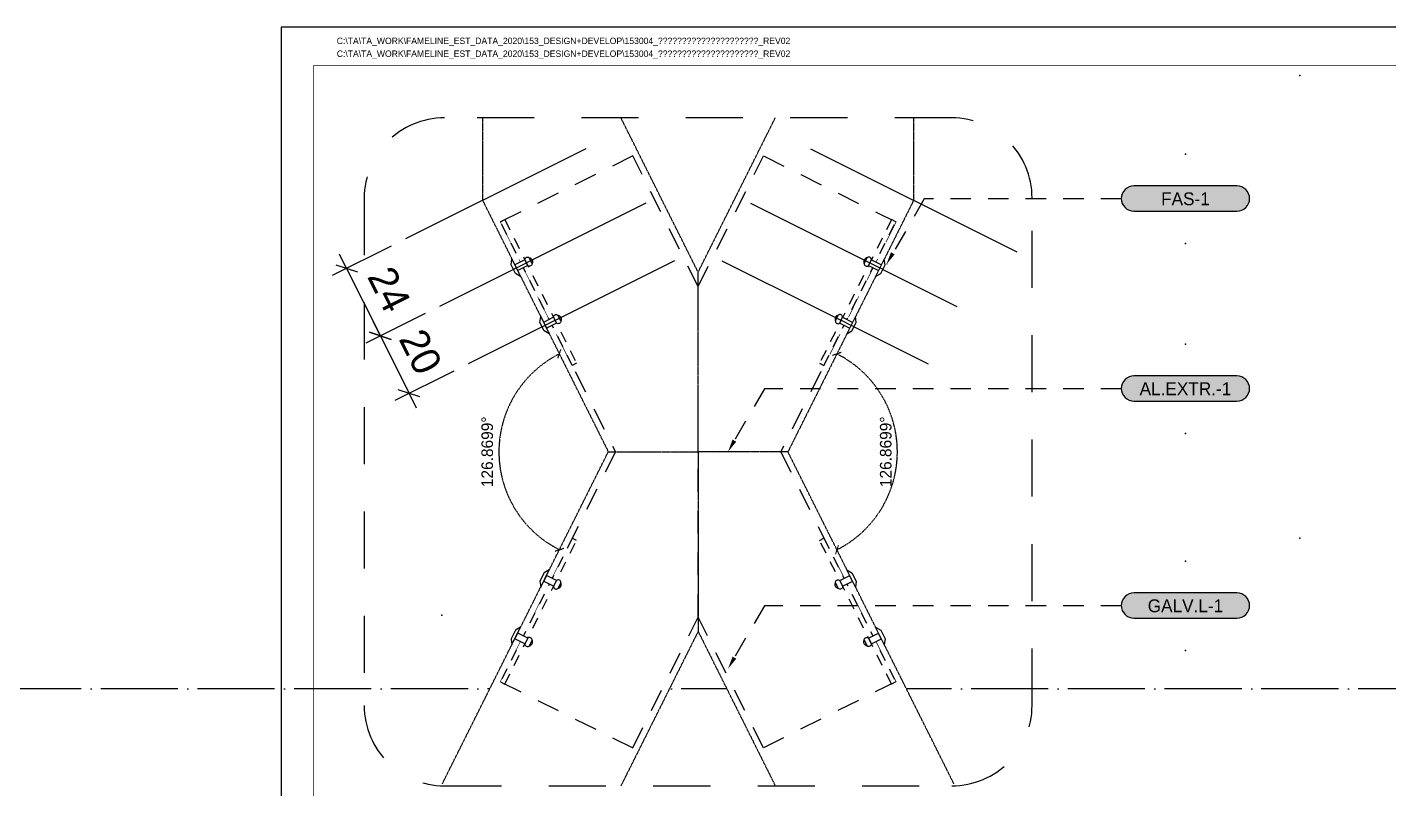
# Model space of a CAD drawing. Header units: millimetres. Extents: x -244126 to 368105, y -173968 to 259060.
# Drawn here: x 7821.2 to 8245, y 4081.1 to 4318.1 of the extents above; entities that cross this region are included whole.
import ezdxf
from ezdxf.enums import TextEntityAlignment as Align
from ezdxf.xclip import XClip

# ---------------------------------------------------------------- set-up
doc = ezdxf.new("R2010")
doc.units = ezdxf.units.MM
doc.header["$MEASUREMENT"] = 0
doc.header["$XCLIPFRAME"] = 0
for name, pattern in [('005_GG_TA_LINE', [13.75, 5, -1.25, 1.25, -1.25, 5]), ('ACAD_ISO04W100', [30, 24, -3, 0, -3]), ('HIDDEN', [9.525, 6.35, -3.175]), ('TA_GL_000.00010', [0.000275, 0.0001, -2.5e-05, 2.5e-05, -2.5e-05, 0.0001]), ('TA_HL_000.90000', [5.85, 3.195, -2.655]), ('TA_HL_001.00000', [6.5, 3.55, -2.95]), ('TA_HL_002.00', [13, 7.1, -5.9]), ('TA_HL_003.00000', [19.5, 10.65, -8.85]), ('TA_HL_005.00000', [32.5, 17.75, -14.75])]:
    doc.linetypes.add(name, pattern=pattern)
for name, color, linetype in [('000 - D I M', 6, 'Continuous'), ('000 - H A T C H', 8, 'Continuous'), ('000 - L I N E 0.1', 1, 'Continuous'), ('000 - SYMBOL CON', 1, 'Continuous'), ('000 - T E X T', 4, 'Continuous'), ('000 - TITLEBLOCK', 4, 'Continuous'), ('000 - WIPEOUT', 250, 'Continuous'), ('001 - ASCESSORIES', 1, 'Continuous'), ('002 - STRUCTURAL STEEL', 4, 'Continuous'), ('A04_TUBE SERIES', 7, 'Continuous')]:
    doc.layers.add(name, color=color, linetype=linetype)
doc.styles.add('Cetury Gothic', font='GOTHIC.TTF')
doc.styles.add('CORDIA', font='cordia.shx')
doc.styles.add('MtXpl_BrowalliaUPC', font='BrowalliaUPC.ttf')
doc.styles.add('TA', font='Cordia New.ttf', dxfattribs={"height": 4.5})
doc.dimstyles.new('DIM E-E', dxfattribs={"dimscale": 2, "dimtxt": 0.18, "dimasz": 0.1, "dimexe": 0.1, "dimexo": 0.1, "dimgap": 0.09, "dimtad": 1, "dimtoh": 1, "dimzin": 0, "dimdsep": 46, "dimtxsty": 'CORDIA', "dimblk": 'OBLIQUE', "dimcen": 0.1, "dimdle": 0.1, "dimclrd": 40, "dimclre": 140, "dimclrt": 3, "dimadec": 0, "dimazin": 0, "dimtfac": 1, "dimtix": 1, "dimtmove": 2, "dimatfit": 3, "dimfxl": 1, "dimtolj": 1, "dimtzin": 0, "dimarcsym": 0})

# ---------------------------------------------------------------- blocks, each defined once
blk = doc.blocks.new('_Oblique')
at = {"color": 0, "linetype": 'ByBlock', "lineweight": -2}
blk.add_line((-0.5, -0.5), (0.5, 0.5), dxfattribs=at)
blk = doc.blocks.new('*D2896')
at = {"layer": '000 - D I M', "color": 140, "linetype": 'ACAD_ISO04W100', "lineweight": -2, "transparency": 16777216}
for p, q in [((9282.82, 4112.19), (5.17, 4112.19)), ((2, 4071.5), (9.17, 4071.5))]:
    blk.add_line(p, q, dxfattribs=at)
at = {"layer": '000 - D I M', "color": 40, "linetype": 'TA_GL_000.00010', "lineweight": -2, "transparency": 16777216}
blk.add_line((7.17, 4114.19), (7.17, 4069.5), dxfattribs=at)
at = {"layer": 'Defpoints', "color": 0, "linetype": 'TA_GL_000.00010', "transparency": 16777216}
for p in [(9284.82, 4112.19), (0, 4071.5), (7.17, 4071.5)]:
    blk.add_point(p, dxfattribs=at)
at = {"layer": '000 - D I M', "color": 40, "linetype": 'TA_GL_000.00010', "lineweight": -2, "transparency": 16777216, "xscale": 2, "yscale": 2, "zscale": 2}
for p, rotation in [((7.17, 4112.19), 90), ((7.17, 4071.5), 270)]:
    blk.add_blockref('_Oblique', p, dxfattribs=dict(at, rotation=rotation))
at = {"layer": '000 - D I M', "color": 3, "linetype": 'TA_GL_000.00010', "transparency": 16777216, "insert": (3.57, 4091.85), "char_height": 3.6, "attachment_point": 5, "rotation": 90, "style": 'CORDIA'}
blk.add_mtext('\\A1;40.70', dxfattribs=at)
blk = doc.blocks.new('A$Cfd196da9')
at = {"color": 0, "linetype": 'ByBlock', "const_width": 0.1}
blk.add_lwpolyline([(-143.5, -98), (96.5, -98), (96.5, 99), (-143.5, 99)], close=True, dxfattribs=at)
blk = doc.blocks.new('*U1670')
for p in [(317, 405), (317, 261)]:
    blk.add_point(p)
at = {"linetype": '005_GG_TA_LINE'}
blk.add_point((50, 237), dxfattribs=at)
at = {"layer": '000 - L I N E 0.1', "color": 21, "linetype": 'Continuous'}
blk.add_lwpolyline([(14.24, 420), (0, 420), (0, 405.76)], dxfattribs=at)
at = {"layer": '000 - TITLEBLOCK', "color": 250}
blk.add_lwpolyline([(0, 0), (594, 0), (594, 420), (0, 420)], close=True, dxfattribs=at)
at = {"layer": '000 - T E X T', "color": 3, "xscale": 2, "yscale": 2, "zscale": 2}
blk.add_blockref('A$Cfd196da9', (297, 210), dxfattribs=at)
at = {"color": 4, "style": 'TA'}
blk.add_attdef('PAPER_SIZE', text='', height=2.5, dxfattribs=at).set_placement((568.6, 9.97), align=Align.MIDDLE_RIGHT)
blk.add_attdef('SCALE_SIZE', text='', height=2.5, dxfattribs=at).set_placement((573.51, 10.03), align=Align.MIDDLE_LEFT)
at = {"layer": '000 - T E X T', "color": 250, "style": 'TA'}
for tag, height, p in [('SUPERLINK', 2, (17.26, 415.77)), ('NAMEFILE', 2, (17.26, 411.76)), ('SC', 40, (3.36, 375.21))]:
    blk.add_attdef(tag, text='', height=height, dxfattribs=at).set_placement(p, align=Align.MIDDLE_LEFT)
at = {"layer": '000 - T E X T', "color": 4, "style": 'TA'}
for tag, height, p in [('NAME_JOB_1', 2, (523.67, 338.25)), ('NAME_JOB_2', 2, (523.67, 333.89)), ('NAME_PROJECT_1', 3, (493.81, 318.97)), ('NAME_PROJECT_2', 3, (493.81, 311.57)), ('NAME_PROJECT_3', 3, (493.81, 304.17)), ('CODE_VALUE_1', 1.9, (521.15, 289.12)), ('CODE_VALUE_2', 1.9, (521.15, 283.12)), ('PART_NAME_VALUE_1', 1.9, (521.15, 275.87)), ('PART_NAME_VALUE_2', 1.9, (521.15, 269.87)), ('PART_NAME_VALUE_3', 1.9, (521.15, 263.87)), ('MATTERIAL_VALUE_1', 3.6, (521.96, 256.9)), ('SPEC_VALUE', 3.6, (521.96, 248.68)), ('THICKNESS_VALUE', 3.6, (521.96, 240.53)), ('COATING_VALUE_1', 3.6, (521.96, 232.5)), ('COATING_VALUE_2', 3.6, (521.96, 224.47)), ('NAME_TITLE_1', 2.4, (494.51, 77.62)), ('NAME_TITLE_2', 2.4, (494.51, 70.96)), ('NAME_TITLE_3', 2.4, (494.51, 64.3)), ('DRAWING_NO1', 2.4, (494.61, 32.92)), ('DRAWING_NO2', 2.4, (494.61, 24.91))]:
    blk.add_attdef(tag, text='', height=height, dxfattribs=at).set_placement(p, align=Align.MIDDLE_LEFT)
for tag, p in [('NAME_DAFT', (553.41, 136.22)), ('NAME_CHECKED', (553.41, 122.6)), ('NAME_DESIGNER', (553.41, 109.21)), ('NAME_DESIGN_MGR', (553.41, 95.12))]:
    blk.add_attdef(tag, text='', height=3.6, dxfattribs=at).set_placement(p, align=Align.MIDDLE_CENTER)
for tag, p, height in [('REV', (553.53, 50.25), 3.75), ('NAME_REMARK', (55.29, 17.3), 4)]:
    blk.add_attdef(tag, p, '', height=height, dxfattribs=at)
at = {"layer": '000 - T E X T', "color": 4, "style": 'Cetury Gothic'}
for tag, p in [('SHEET_NO.', (561.58, 34)), ('TOTAL_SHEET_NO.', (560.97, 17.64))]:
    blk.add_attdef(tag, text='', height=3.6, dxfattribs=at).set_placement(p, align=Align.CENTER)
blk = doc.blocks.new('*U288')
at = {"layer": '001 - ASCESSORIES', "color": 0, "linetype": 'ByBlock'}
for points in [[(-61.49, -71.55), (-20.35, -92.13), (0, -51.43), (0, 51.43), (-20.35, 92.13), (-61.49, 71.55), (-25.71, 0), (-61.49, -71.55)], [(61.49, -71.55), (20.35, -92.13), (0, -51.43), (0, 51.43), (20.35, 92.13), (61.49, 71.55), (25.71, 0), (61.49, -71.55)]]:
    blk.add_lwpolyline(points, close=True, dxfattribs=at)
blk = doc.blocks.new('*U213')
at = {"linetype": 'TA_GL_000.00010'}
blk.add_wipeout([(0, 0), (50, 25), (434.71, 25), (447.21, 0), (397.21, -25), (12.5, -25)], dxfattribs=at).dxf.layer = '000 - WIPEOUT'
at = {"layer": 'A04_TUBE SERIES', "color": 0, "linetype": 'ByBlock'}
blk.add_lwpolyline([(0, 0), (50, 25), (434.71, 25), (447.21, 0), (397.21, -25), (12.5, -25), (0, 0)], close=True, dxfattribs=at)
blk = doc.blocks.new('*U212')
at = {"linetype": 'TA_GL_000.00010'}
blk.add_wipeout([(0, 0), (50, 25), (137.5, 25), (150, 0), (100, -25), (12.5, -25)], dxfattribs=at).dxf.layer = '000 - WIPEOUT'
at = {"layer": 'A04_TUBE SERIES', "color": 0, "linetype": 'ByBlock'}
blk.add_lwpolyline([(0, 0), (50, 25), (137.5, 25), (150, 0), (100, -25), (12.5, -25), (0, 0)], close=True, dxfattribs=at)
blk = doc.blocks.new('A$C9a06d6d7')
at = {"layer": 'A04_TUBE SERIES', "color": 4, "linetype": 'TA_GL_000.00010', "rotation": 63.43494882291836}
blk.add_blockref('*U213', (-200, -400), dxfattribs=at)
at = {"layer": 'A04_TUBE SERIES', "color": 4, "linetype": 'TA_GL_000.00010', "rotation": 63.43494882291829}
blk.add_blockref('*U212', (0, 0), dxfattribs=at)
at = {"layer": 'A04_TUBE SERIES', "color": 4, "linetype": 'TA_GL_000.00010', "xscale": -1, "rotation": 296.5650511770817}
blk.add_blockref('*U212', (0, 0), dxfattribs=at)
blk.add_blockref('*U213', (200, -400), dxfattribs=at)
blk = doc.blocks.new('*U612')
at = {"color": 0}
blk.add_wipeout([(1.34, -0.67), (23.7, 44.05), (22.36, 44.72), (0, 0)], dxfattribs=at).dxf.layer = '000 - WIPEOUT'
at = {"layer": '002 - STRUCTURAL STEEL', "color": 0, "linetype": 'ByBlock'}
blk.add_lwpolyline([(1.34, -0.67), (23.7, 44.05), (22.36, 44.72), (0, 0)], close=True, dxfattribs=at)
blk = doc.blocks.new('*U290')
at = {"color": 0}
blk.add_wipeout([(-0.22, -1.79), (-1.57, 0.89), (-1.34, 2.68), (1.34, -2.68)], dxfattribs=at).dxf.layer = '001 - ASCESSORIES'
blk.add_wipeout([(2.68, 2.46), (3.58, 0.67), (0.45, -0.89), (-0.45, 0.89)], dxfattribs=at).dxf.layer = '001 - ASCESSORIES'
at = {"layer": '001 - ASCESSORIES', "color": 0}
for p, q in [((2.68, 2.46), (-0.45, 0.89)), ((3.58, 0.67), (0.45, -0.89))]:
    blk.add_line(p, q, dxfattribs=at)
blk.add_lwpolyline([(-0.22, -1.79), (-1.57, 0.89), (-1.34, 2.68), (1.34, -2.68)], close=True, dxfattribs=at)
blk.add_lwpolyline([(4.92, 1.34), (4.02, 3.13, -0.5), (4.92, 1.34, -0.666667), (3.58, 0.67), (2.68, 2.46, -0.666667), (4.02, 3.13)], format="xyb", dxfattribs=at)
blk = doc.blocks.new('000 - ARROW FOR SYMBOL')
at = {"layer": '000 - SYMBOL CON', "color": 0, "linetype": 'HIDDEN'}
blk.add_solid([(1.29, 1.57), (0, 0), (0.71, 1.9)], dxfattribs=at)
blk = doc.blocks.new('*U291')
at = {"layer": '000 - H A T C H', "linetype": '005_GG_TA_LINE'}
h = blk.add_hatch(color=250, dxfattribs=at)
h.dxf.hatch_style = 1
edge = h.paths.add_edge_path()
edge.add_arc((-8.02, 0), 1.96, 90, 180)
edge.add_arc((-8.02, 0), 1.96, 180, 270)
edge.add_line((-8.02, -1.96), (8.02, -1.96))
edge.add_arc((8.02, 0), 1.96, 270, 360)
edge.add_arc((8.02, 0), 1.96, 360, 450)
edge.add_line((8.02, 1.96), (-8.02, 1.96))
for p in [(0, 6.96), (0, -6.96)]:
    blk.add_point(p)
at = {"layer": '000 - SYMBOL CON', "color": 0}
blk.add_lwpolyline([(-8.02, 2, 0.414214), (-9.98, 0.04, 0.414214), (-8.02, -1.92), (8.02, -1.92, 0.414214), (9.98, 0.04, 0.414214), (8.02, 2)], format="xyb", close=True, dxfattribs=at)
at = {"layer": '000 - SYMBOL CON', "color": 0, "linetype": 'ByBlock'}
blk.add_lwpolyline([(-9.98, 0), (-40.64, 0), (-46.54, -10.22)], dxfattribs=at)
at = {"layer": '000 - SYMBOL CON', "color": 0}
blk.add_blockref('000 - ARROW FOR SYMBOL', (-46.54, -10.22), dxfattribs=at)
at = {"layer": '000 - T E X T', "color": 0, "style": 'MtXpl_BrowalliaUPC'}
blk.add_attdef('NO.CODE', text='', height=2, dxfattribs=at).set_placement((0, 0), align=Align.MIDDLE_CENTER)
blk = doc.blocks.new('*U292')
at = {"layer": '000 - H A T C H', "linetype": '005_GG_TA_LINE'}
h = blk.add_hatch(color=250, dxfattribs=at)
h.dxf.hatch_style = 1
edge = h.paths.add_edge_path()
edge.add_arc((-8.02, 0), 1.96, 90, 180)
edge.add_arc((-8.02, 0), 1.96, 180, 270)
edge.add_line((-8.02, -1.96), (8.02, -1.96))
edge.add_arc((8.02, 0), 1.96, 270, 360)
edge.add_arc((8.02, 0), 1.96, 360, 450)
edge.add_line((8.02, 1.96), (-8.02, 1.96))
for p in [(0, 6.96), (0, -6.96)]:
    blk.add_point(p)
at = {"layer": '000 - SYMBOL CON', "color": 0}
blk.add_lwpolyline([(-8.02, 2, 0.414214), (-9.98, 0.04, 0.414214), (-8.02, -1.92), (8.02, -1.92, 0.414214), (9.98, 0.04, 0.414214), (8.02, 2)], format="xyb", close=True, dxfattribs=at)
at = {"layer": '000 - SYMBOL CON', "color": 0, "linetype": 'ByBlock'}
blk.add_lwpolyline([(-9.98, 0), (-65.52, 0), (-71.19, -9.81)], dxfattribs=at)
at = {"layer": '000 - SYMBOL CON', "color": 0}
blk.add_blockref('000 - ARROW FOR SYMBOL', (-71.19, -9.81), dxfattribs=at)
at = {"layer": '000 - T E X T', "color": 0, "style": 'MtXpl_BrowalliaUPC'}
blk.add_attdef('NO.CODE', text='', height=2, dxfattribs=at).set_placement((0, 0), align=Align.MIDDLE_CENTER)
blk = doc.blocks.new('*D2638')
at = {"layer": '000 - D I M', "color": 40, "linetype": 'TA_GL_000.00010', "lineweight": -2, "transparency": 16777216}
blk.add_arc((8057.99, 4185.99), 34.06, 296.5651, 63.4349, dxfattribs=at)
at = {"layer": 'Defpoints', "color": 0, "linetype": 'TA_GL_000.00010', "transparency": 16777216}
for p in [(8097.12, 4264.25), (8057.99, 4185.99), (8057.99, 4185.99), (8089.76, 4173.7), (8230.04, 3841.89)]:
    blk.add_point(p, dxfattribs=at)
at = {"layer": '000 - D I M', "color": 40, "linetype": 'TA_GL_000.00010', "lineweight": -2, "transparency": 16777216, "xscale": 2, "yscale": 2, "zscale": 2}
for p, rotation in [((8073.22, 4216.46), 153.4349488229186), ((8073.22, 4155.52), 206.5650511770813)]:
    blk.add_blockref('_Oblique', p, dxfattribs=dict(at, rotation=rotation))
at = {"layer": '000 - D I M', "color": 3, "linetype": 'TA_GL_000.00010', "transparency": 16777216, "insert": (8088.45, 4185.99), "char_height": 3.6, "attachment_point": 5, "rotation": 90, "style": 'CORDIA'}
blk.add_mtext('\\A1;126.8699°', dxfattribs=at)
blk = doc.blocks.new('*D2639')
at = {"layer": '000 - D I M', "color": 40, "linetype": 'TA_GL_000.00010', "lineweight": -2, "transparency": 16777216}
blk.add_arc((8002.09, 4185.99), 34.06, 116.5651, 243.4349, dxfattribs=at)
at = {"layer": 'Defpoints', "color": 0, "linetype": 'TA_GL_000.00010', "transparency": 16777216}
for p in [(7962.96, 4264.25), (7970.32, 4198.28), (8002.09, 4185.99), (8002.09, 4185.99), (7830.04, 3841.89)]:
    blk.add_point(p, dxfattribs=at)
at = {"layer": '000 - D I M', "color": 40, "linetype": 'TA_GL_000.00010', "lineweight": -2, "transparency": 16777216, "xscale": 2, "yscale": 2, "zscale": 2}
for p, rotation in [((7986.85, 4216.46), 26.56505117708123), ((7986.85, 4155.52), 333.4349488229186)]:
    blk.add_blockref('_Oblique', p, dxfattribs=dict(at, rotation=rotation))
at = {"layer": '000 - D I M', "color": 3, "linetype": 'TA_GL_000.00010', "transparency": 16777216, "insert": (7964.42, 4185.99), "char_height": 3.6, "attachment_point": 5, "rotation": 90, "style": 'CORDIA'}
blk.add_mtext('\\A1;126.8699°', dxfattribs=at)
blk = doc.blocks.new('*D670')
at = {"layer": '000 - D I M', "color": 140, "linetype": 'ACAD_ISO04W100', "lineweight": -2, "transparency": 16777216}
for p, q in [((7934.54, 4250.04), (7916.15, 4240.85)), ((7945.04, 4229.02), (7926.66, 4219.83))]:
    blk.add_line(p, q, dxfattribs=at)
at = {"layer": '000 - D I M', "color": 40, "lineweight": -2, "transparency": 16777216}
for p, q in [((7920.62, 4243.08), (7918.38, 4247.55)), ((7920.62, 4243.08), (7931.13, 4222.06)), ((7931.13, 4222.06), (7933.36, 4217.59))]:
    blk.add_line(p, q, dxfattribs=at)
at = {"layer": 'Defpoints', "color": 0, "transparency": 16777216}
for p in [(7939.01, 4252.28), (7949.52, 4231.26), (7931.13, 4222.06)]:
    blk.add_point(p, dxfattribs=at)
at = {"layer": '000 - D I M', "color": 40, "lineweight": -2, "transparency": 16777216, "xscale": 5, "yscale": 5, "zscale": 5}
for p, rotation in [((7920.62, 4243.08), 296.5650511768856), ((7931.13, 4222.06), 116.5650511768856)]:
    blk.add_blockref('_Oblique', p, dxfattribs=dict(at, rotation=rotation))
at = {"layer": '000 - D I M', "color": 3, "transparency": 16777216, "insert": (7933.92, 4236.6), "char_height": 9, "attachment_point": 5, "rotation": 296.5651, "style": 'CORDIA'}
blk.add_mtext('\\A1;24', dxfattribs=at)
blk = doc.blocks.new('*D671')
at = {"layer": '000 - D I M', "color": 140, "linetype": 'ACAD_ISO04W100', "lineweight": -2, "transparency": 16777216}
for p, q in [((7945.04, 4229.02), (7926.66, 4219.83)), ((7953.99, 4211.13), (7935.6, 4201.94))]:
    blk.add_line(p, q, dxfattribs=at)
at = {"layer": '000 - D I M', "color": 40, "lineweight": -2, "transparency": 16777216}
for p, q in [((7931.13, 4222.06), (7928.89, 4226.54)), ((7931.13, 4222.06), (7940.07, 4204.17)), ((7940.07, 4204.17), (7942.31, 4199.7))]:
    blk.add_line(p, q, dxfattribs=at)
at = {"layer": 'Defpoints', "color": 0, "transparency": 16777216}
for p in [(7949.52, 4231.26), (7958.46, 4213.37), (7940.07, 4204.17)]:
    blk.add_point(p, dxfattribs=at)
at = {"layer": '000 - D I M', "color": 40, "lineweight": -2, "transparency": 16777216, "xscale": 5, "yscale": 5, "zscale": 5}
for p, rotation in [((7931.13, 4222.06), 296.565051177071), ((7940.07, 4204.17), 116.565051177071)]:
    blk.add_blockref('_Oblique', p, dxfattribs=dict(at, rotation=rotation))
at = {"layer": '000 - D I M', "color": 3, "transparency": 16777216, "insert": (7943.65, 4217.14), "char_height": 9, "attachment_point": 5, "rotation": 296.5651, "style": 'CORDIA'}
blk.add_mtext('\\A1;20', dxfattribs=at)

msp = doc.modelspace()

# ---------------------------------------------------------------- dimensions: what is measured, and where the dimension line sits
at = {"layer": '000 - D I M', "linetype": 'TA_GL_000.00010'}
dim = msp.add_linear_dim(base=(7.17031, 4071.4977), p1=(9284.82101, 4112.19414), p2=(0, 4071.4977), angle=90, dimstyle='DIM E-E', override={"dimscale": 20}, dxfattribs=at)
dim.commit()
dim.dimension.update_dxf_attribs({"geometry": '*D2896', "text_midpoint": (3.57031, 4091.84592)})

# ---------------------------------------------------------------- next in the draw order: block references
at = {"linetype": 'TA_GL_000.00010'}
ref = msp.add_blockref('A$C9a06d6d7', (8030.03729, 4185.98833), dxfattribs=at)
XClip(ref).set_block_clipping_path([(78.9444817341, 103.944481734), (-78.9444817341, 103.944481734), (-103.9444817341, 78.944481734), (-103.9444817341, -78.9444817342), (-78.9444817341, -103.9444817342), (78.9444817341, -103.9444817342), (103.9444817341, -78.9444817342), (103.9444817341, 78.944481734)])

# ---------------------------------------------------------------- next in the draw order: linework, layer by layer
at = {"layer": '000 - SYMBOL CON', "color": 2, "linetype": 'TA_HL_005.00000'}
msp.add_lwpolyline([(8108.98177, 4289.93281), (7951.09281, 4289.93281, 0.414213562), (7926.09281, 4264.93281), (7926.09281, 4107.04385, 0.414213562), (7951.09281, 4082.04385), (8108.98177, 4082.04385, 0.414213562), (8133.98177, 4107.04385), (8133.98177, 4264.93281, 0.414213562)], format="xyb", close=True, dxfattribs=at)

# ---------------------------------------------------------------- next in the draw order: block references
at = {"color": 2, "linetype": 'TA_HL_003.00000'}
ref = msp.add_blockref('*U1670', (7900.30877, 3898.13396), dxfattribs=at)
ref.add_attrib('SUPERLINK', 'C:\\TA\\TA_WORK\\FAMELINE_EST_DATA_2020\\153_DESIGN+DEVELOP\\153004_สวนสัตว์แห่งใหม่ย่านคลองหก_REV02', dxfattribs={"layer": '000 - T E X T', "color": 250, "height": 2, "style": 'TA'}).set_placement((7917.5734, 4313.8993), align=Align.MIDDLE_LEFT)
ref.add_attrib('NAMEFILE', 'C:\\TA\\TA_WORK\\FAMELINE_EST_DATA_2020\\153_DESIGN+DEVELOP\\153004_สวนสัตว์แห่งใหม่ย่านคลองหก_REV02', dxfattribs={"layer": '000 - T E X T', "color": 250, "height": 2, "style": 'TA'}).set_placement((7917.5734, 4309.89886), align=Align.MIDDLE_LEFT)
at = {"color": 2, "linetype": 'TA_HL_002.00'}
msp.add_blockref('*U288', (8030.03729, 4185.98833), dxfattribs=at)

# ---------------------------------------------------------------- next in the draw order: dimensions: what is measured, and where the dimension line sits
at = {"layer": '000 - D I M', "color": 1}
for p1, p2, text, picture, middle in [((7939.00722, 4252.27669), (7949.51674, 4231.25765), '24', '*D670', (7933.92351, 4236.59794)), ((7949.51674, 4231.25765), (7958.46101, 4213.36911), '20', '*D671', (7943.65041, 4217.14415))]:
    dim = msp.add_aligned_dim(p1=p1, p2=p2, distance=-20.55875, text=text, dimstyle='DIM E-E', override={"dimscale": 50}, dxfattribs=at)
    dim.commit()
    dim.dimension.update_dxf_attribs({"geometry": picture, "text_midpoint": middle})

# ---------------------------------------------------------------- next in the draw order: block references
at = {"color": 2, "linetype": 'TA_HL_001.00000', "xscale": -1, "rotation": 180}
msp.add_blockref('*U612', (7968.52123, 4257.59088), dxfattribs=at)
at = {"color": 2, "linetype": 'TA_HL_001.00000', "rotation": 180}
msp.add_blockref('*U612', (8091.55335, 4257.59088), dxfattribs=at)
at = {"color": 2, "linetype": 'TA_HL_001.00000'}
msp.add_blockref('*U612', (7968.52123, 4114.38578), dxfattribs=at)
at = {"color": 2, "linetype": 'TA_HL_001.00000', "xscale": -1}
msp.add_blockref('*U612', (8091.55335, 4114.38578), dxfattribs=at)

# ---------------------------------------------------------------- next in the draw order: block references
at = {"color": 2, "linetype": 'TA_HL_001.00000', "xscale": -1, "rotation": 180}
msp.add_blockref('*U612', (7968.52123, 4257.59088), dxfattribs=at)
at = {"color": 1, "xscale": -1}
for p, rotation in [((8086.634, 4243.28005), 4.39648317751562e-12), ((8077.68973, 4225.39151), 4.39648317751562e-12), ((7982.38485, 4146.58516), 180), ((7973.44058, 4128.69661), 180)]:
    msp.add_blockref('*U290', p, dxfattribs=dict(at, rotation=rotation))
at = {"color": 1, "rotation": 180}
for p in [(8077.68973, 4146.58516), (8086.634, 4128.69661)]:
    msp.add_blockref('*U290', p, dxfattribs=at)
at = {"layer": '000 - SYMBOL CON', "color": 2, "linetype": 'TA_HL_000.90000', "xscale": 2, "yscale": 2, "zscale": 2}
msp.add_blockref('*U292', (8181.70988, 4205.61792), dxfattribs=at).add_auto_attribs({'NO.CODE': 'AL.EXTR.-1'})

# ---------------------------------------------------------------- next in the draw order: linework, layer by layer
at = {"color": 1}
for p, q in [((7995.05388, 4280.30002), (7939.00722, 4252.27669)), ((8065.0207, 4280.30002), (8129.21796, 4248.2014)), ((8046.36059, 4263.35628), (8110.55784, 4231.25765)), ((8037.41631, 4245.46774), (8101.61357, 4213.36911))]:
    msp.add_line(p, q, dxfattribs=at)

# ---------------------------------------------------------------- next in the draw order: block references
for p in [(7973.44058, 4243.28005), (7982.38485, 4225.39151)]:
    msp.add_blockref('*U290', p, dxfattribs=at)
at = {"layer": '000 - SYMBOL CON', "color": 2, "linetype": 'TA_HL_000.90000', "xscale": 2, "yscale": 2, "zscale": 2}
for name, p, values in [('*U291', (8181.70988, 4264.73857), {'NO.CODE': 'FAS-1'}), ('*U292', (8181.70988, 4138.07245), {'NO.CODE': 'GALV.L-1'})]:
    msp.add_blockref(name, p, dxfattribs=at).add_auto_attribs(values)

# ---------------------------------------------------------------- next in the draw order: dimensions: what is measured, and where the dimension line sits
at = {"layer": '000 - D I M', "linetype": 'TA_GL_000.00010'}
dim = msp.add_angular_dim_2l(base=(8089.75806, 4173.70068), line1=((8230.03729, 3841.89003), (8057.98814, 4185.98833)), line2=((8097.11933, 4264.25071), (8057.98814, 4185.98833)), dimstyle='DIM E-E', override={"dimscale": 20, "dimadec": 4}, dxfattribs=at)
dim.commit()
dim.dimension.update_dxf_attribs({"geometry": '*D2638', "text_midpoint": (8088.45152, 4185.98833)})

# ---------------------------------------------------------------- next in the draw order: linework, layer by layer
at = {"color": 1}
for p, q in [((8013.71399, 4263.35628), (7949.51674, 4231.25765)), ((8022.65827, 4245.46774), (7958.46101, 4213.36911))]:
    msp.add_line(p, q, dxfattribs=at)

# ---------------------------------------------------------------- next in the draw order: dimensions: what is measured, and where the dimension line sits
at = {"layer": '000 - D I M', "linetype": 'TA_GL_000.00010'}
dim = msp.add_angular_dim_2l(base=(7970.31652, 4198.27599), line1=((7830.03729, 3841.89003), (8002.08644, 4185.98833)), line2=((7962.95525, 4264.25071), (8002.08644, 4185.98833)), dimstyle='DIM E-E', override={"dimscale": 20, "dimadec": 4}, dxfattribs=at)
dim.commit()
dim.dimension.update_dxf_attribs({"geometry": '*D2639', "text_midpoint": (7964.42306, 4185.98833)})

doc.saveas('drawing.dxf')
